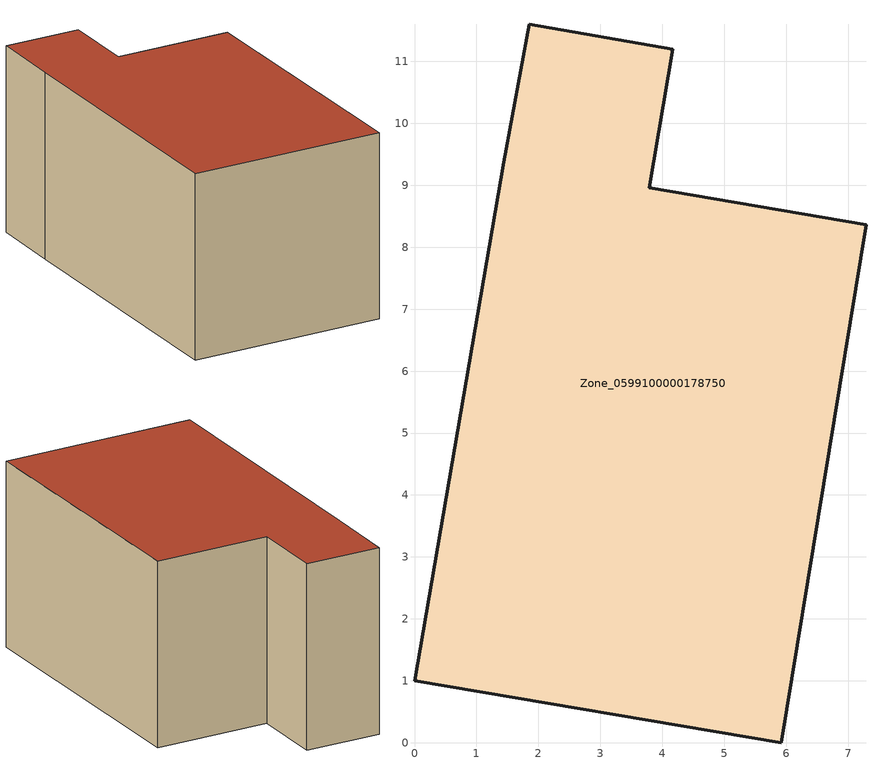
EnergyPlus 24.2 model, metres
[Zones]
Zone_0599100000178750
 floor ground (C_G): 0,1 1.44,9.37 1.85,11.6 4.17,11.2 3.79,8.96 7.29,8.36 5.92,0 z0
 wall outside (C_F): 1.44,9.37 0,1 5.92,0 7.29,8.36 3.79,8.96 4.17,11.2 1.85,11.6 1.44,9.37 z0:5.71
 roof outside (C_R): 1.85,11.6 1.44,9.37 0,1 5.92,0 7.29,8.36 3.79,8.96 4.17,11.2 z5.71
[BUILDING]
Pand.0599100000178750: North Axis=0; Terrain=City; Loads Convergence Tolerance Value=0.04; Temperature Convergence Tolerance Value=0.4; Solar Distribution=FullExterior; Maximum Number of Warmup Days=25; Minimum Number of Warmup Days=1
[Site:Location]
Rotterdam.The.Hague.AP_ZH_NLD Design_Conditions: Latitude=51.96; Longitude=4.45; Time Zone=1; Elevation=-4.5
[SITE:GROUNDTEMPERATURE:BUILDINGSURFACE]
18, 18, 18, 18, 18, 18, 18, 18, 18, 18, 18, 18
[MATERIAL] Thermal Absorptance=0.9; Solar Absorptance=0.7; Visible Absorptance=0.7
Name | Roughness | Thickness | Conductivity | Density | Specific Heat
G.TI.1946-1964 | MediumSmooth | 0.15 | 1 | 540 | 1210
F.TI.1946-1964 | Rough | 0.3 | 0.857143 | 1920 | 840
R.TI.1946-1964 | MediumRough | 0.2 | 0.277778 | 1500 | 1000
[CONSTRUCTION]
C_G: G.TI.1946-1964
C_F: F.TI.1946-1964
C_R: R.TI.1946-1964
[ZONE]
Zone_0599100000178750: Type=1; Multiplier=1; Ceiling Height=Autocalculate; Volume=Autocalculate; Floor Area=autocalculate; Part of Total Floor Area=Yes
[ZONEINFILTRATION:DESIGNFLOWRATE]
Infil_Zone_0599100000178750: Zone or ZoneList or Space or SpaceList=Zone_0599100000178750; Schedule=AlwaysOn; Design Flow Rate Calculation Method=Flow/Area; Flow Rate per Floor Area=0.003; Constant Term Coefficient=1; Temperature Term Coefficient=0; Velocity Term Coefficient=0; Velocity Squared Term Coefficient=0
[HVACTEMPLATE:ZONE:IDEALLOADSAIRSYSTEM]
Zone_0599100000178750: Maximum Heating Supply Air Temperature=50; Minimum Cooling Supply Air Temperature=13; Maximum Heating Supply Air Humidity Ratio=0.0156; Minimum Cooling Supply Air Humidity Ratio=0.0077; Heating Limit=NoLimit; Cooling Limit=NoLimit; Dehumidification Control Type=ConstantSensibleHeatRatio; Cooling Sensible Heat Ratio=0.7; Dehumidification Setpoint=60; Humidification Control Type=None; Humidification Setpoint=30; Outdoor Air Method=None; Outdoor Air Flow Rate per Person=0.00944; Outdoor Air Flow Rate per Zone Floor Area=0; Outdoor Air Flow Rate per Zone=0; Demand Controlled Ventilation Type=None; Outdoor Air Economizer Type=NoEconomizer; Heat Recovery Type=None; Sensible Heat Recovery Effectiveness=0.7; Latent Heat Recovery Effectiveness=0.65
[ZONECONTROL:THERMOSTAT]
ThermostatControl_Zone_0599100000178750: Zone or ZoneList=Zone_0599100000178750; Control Type Schedule=DualSetpointControlType; Control 1=Thermostat_Zone_0599100000178750; Temperature Difference Between Cutout And Setpoint=0
[THERMOSTATSETPOINT:DUALSETPOINT]
Thermostat_Zone_0599100000178750: Heating Setpoint Temperature Schedule=HeatingSetpoint_Zone_0599100000178750; Cooling Setpoint Temperature Schedule=CoolingSetpoint_Zone_0599100000178750
[SCHEDULE:COMPACT]
HeatingSetpoint_Zone_0599100000178750: Through: 12/31, For: AllDays, Until: 24:00, 21
CoolingSetpoint_Zone_0599100000178750: Through: 12/31, For: AllDays, Until: 24:00, 24
DualSetpointControlType: Through: 12/31, For: AllDays, Until: 24:00, 4
AlwaysOn: Through: 12/31, For: AllDays, Until: 24:00, 1
